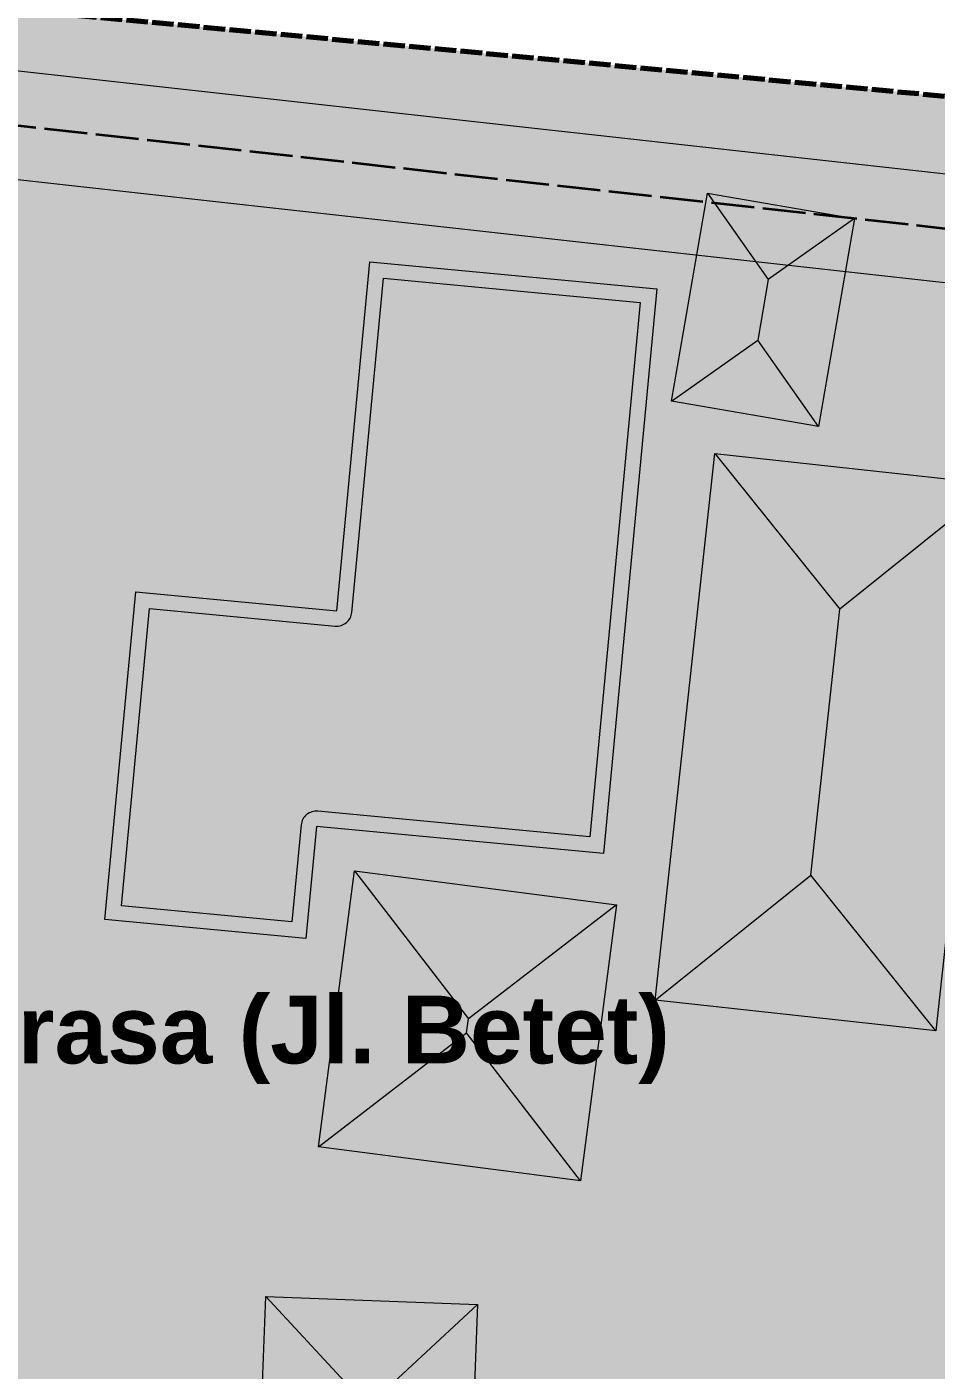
# Model space of a CAD drawing. Header units: metres. Extents: x 305909 to 307171, y 9156037 to 9156671.
# Drawn here: x 306233.31 to 306260.16, y 9156520.84 to 9156560.51 of the extents above; entities that cross this region are included whole.
import ezdxf

# ---------------------------------------------------------------- set-up
doc = ezdxf.new("R2010")
doc.units = ezdxf.units.M
doc.linetypes.add('DASHED', pattern=[1.524, 1.27, -0.254])
doc.linetypes.add('DASHED2', pattern=[0.762, 0.635, -0.127])
for name, color, linetype, lineweight, true_color in [('A-ALUR_DISTRIBUSI', 7, 'DASHED', 50, 0x7828a0), ('A-ALUR_WISATA', 7, 'DASHED2', 50, 0xeb7800), ('B-BANGUNAN_PERMUKIMAN', 7, 'Continuous', 13, 0xf0cd8c), ('B-BAYANGAN', 7, 'Continuous', 0, 0x76786c), ('B-DELINEASI', 7, 'DASHED2', 70, 0xc800c8), ('J-PERKERASAN_JALAN', 7, 'Continuous', 9, 0x989896), ('T-BANGUNAN_KLASTER_INTI', 7, 'Continuous', 13, 0xe88c3c), ('T-KLASTER_TEMPE_INTI', 7, 'DASHED', 35, 0xd26e14), ('T-LABEL_ELEMEN', 7, 'Continuous', 0, 0x141414)]:
    doc.layers.add(name, color=color, linetype=linetype, lineweight=lineweight, true_color=true_color)
doc.layers.add('G-PERKERASAN', color=7, linetype='Continuous')
doc.styles.add('ARIALB', font='arialbd.ttf')

msp = doc.modelspace()

# ---------------------------------------------------------------- hatches: boundary and pattern name
at = {"layer": 'A-ALUR_DISTRIBUSI', "true_color": 0x7828a0}
h = msp.add_hatch(color=195, dxfattribs=at)
h.dxf.hatch_style = 1
h.paths.add_polyline_path([(306236.531, 9156556.285), (306239.455, 9156555.961), (306239.3, 9156554.57), (306236.376, 9156554.894), (306233.337, 9156555.231), (306233.491, 9156556.622), (306236.531, 9156556.285)])
h = msp.add_hatch(color=195, dxfattribs=at)
h.dxf.hatch_style = 1
h.paths.add_polyline_path([(306244.902, 9156555.357), (306248.4, 9156554.969), (306248.246, 9156553.578), (306244.748, 9156553.966), (306242.282, 9156554.239), (306242.436, 9156555.63), (306244.902, 9156555.357)])
h = msp.add_hatch(color=195, dxfattribs=at)
h.dxf.hatch_style = 1
h.paths.add_polyline_path([(306254.67, 9156554.274), (306257.345, 9156553.978), (306257.191, 9156552.586), (306254.515, 9156552.883), (306251.227, 9156553.247), (306251.382, 9156554.639), (306254.67, 9156554.274)])
at = {"layer": 'A-ALUR_WISATA', "true_color": 0xeb7800}
h = msp.add_hatch(color=30, dxfattribs=at)
h.dxf.hatch_style = 1
h.paths.add_polyline_path([(306236.718, 9156557.975), (306239.642, 9156557.651), (306239.466, 9156556.06), (306236.542, 9156556.385), (306233.502, 9156556.722), (306233.679, 9156558.312), (306236.718, 9156557.975)])
h = msp.add_hatch(color=30, dxfattribs=at)
h.dxf.hatch_style = 1
h.paths.add_polyline_path([(306245.09, 9156557.047), (306248.587, 9156556.659), (306248.411, 9156555.069), (306244.913, 9156555.456), (306242.447, 9156555.73), (306242.624, 9156557.32), (306245.09, 9156557.047)])
h = msp.add_hatch(color=30, dxfattribs=at)
h.dxf.hatch_style = 1
h.paths.add_polyline_path([(306254.857, 9156555.964), (306257.532, 9156555.667), (306257.356, 9156554.077), (306254.681, 9156554.374), (306251.393, 9156554.738), (306251.569, 9156556.328), (306254.857, 9156555.964)])
at = {"layer": 'B-BANGUNAN_PERMUKIMAN', "true_color": 0xef9568}
h = msp.add_hatch(color=21, dxfattribs=at)
h.dxf.hatch_style = 1
h.paths.add_polyline_path([(306253.409, 9156555.599), (306255.204, 9156553.055), (306254.893, 9156551.256), (306252.35, 9156549.461), (306253.409, 9156555.599)])
at = {"layer": 'B-BANGUNAN_PERMUKIMAN', "true_color": 0xe79064}
h = msp.add_hatch(color=33, dxfattribs=at)
h.dxf.hatch_style = 1
h.paths.add_polyline_path([(306255.204, 9156553.055), (306253.409, 9156555.599), (306257.746, 9156554.851), (306257.746, 9156554.85), (306255.204, 9156553.055)])
at = {"layer": 'B-BANGUNAN_PERMUKIMAN', "true_color": 0xb8724f}
h = msp.add_hatch(color=35, dxfattribs=at)
h.dxf.hatch_style = 1
h.paths.add_polyline_path([(306254.893, 9156551.256), (306255.204, 9156553.055), (306257.746, 9156554.85), (306256.688, 9156548.714), (306254.893, 9156551.256)])
at = {"layer": 'B-BANGUNAN_PERMUKIMAN', "true_color": 0xd4845c}
h = msp.add_hatch(color=23, dxfattribs=at)
h.dxf.hatch_style = 1
h.paths.add_polyline_path([(306251.914, 9156552.776), (306250.338, 9156536.1), (306241.86, 9156536.901), (306241.547, 9156533.589), (306235.615, 9156534.149), (306236.53, 9156543.825), (306242.461, 9156543.264), (306243.435, 9156553.577), (306251.914, 9156552.776)])
at = {"layer": 'B-BANGUNAN_PERMUKIMAN', "true_color": 0xc07753}
h = msp.add_hatch(color=23, dxfattribs=at)
h.dxf.hatch_style = 1
h.paths.add_polyline_path([(306254.893, 9156551.256), (306256.688, 9156548.714), (306256.688, 9156548.713), (306252.35, 9156549.461), (306254.893, 9156551.256)])
at = {"layer": 'B-BANGUNAN_PERMUKIMAN', "true_color": 0xee9467}
h = msp.add_hatch(color=21, dxfattribs=at)
h.dxf.hatch_style = 1
h.paths.add_polyline_path([(306253.629, 9156547.915), (306257.318, 9156543.319), (306256.457, 9156535.458), (306251.861, 9156531.768), (306253.629, 9156547.915)])
at = {"layer": 'B-BANGUNAN_PERMUKIMAN', "true_color": 0xe99165}
h = msp.add_hatch(color=33, dxfattribs=at)
h.dxf.hatch_style = 1
h.paths.add_polyline_path([(306257.318, 9156543.319), (306253.629, 9156547.915), (306261.915, 9156547.008), (306257.318, 9156543.319)])
at = {"layer": 'B-BANGUNAN_PERMUKIMAN', "true_color": 0xb97350}
h = msp.add_hatch(color=23, dxfattribs=at)
h.dxf.hatch_style = 1
h.paths.add_polyline_path([(306260.147, 9156530.861), (306256.457, 9156535.458), (306257.318, 9156543.319), (306261.915, 9156547.008), (306261.915, 9156547.008), (306260.147, 9156530.861)])
at = {"layer": 'B-BANGUNAN_PERMUKIMAN', "true_color": 0xee9467}
h = msp.add_hatch(color=21, dxfattribs=at)
h.dxf.hatch_style = 1
h.paths.add_polyline_path([(306246.35, 9156531.22), (306246.296, 9156530.804), (306241.928, 9156527.44), (306242.986, 9156535.588), (306246.35, 9156531.22)])
at = {"layer": 'B-BANGUNAN_PERMUKIMAN', "true_color": 0xe89064}
h = msp.add_hatch(color=33, dxfattribs=at)
h.dxf.hatch_style = 1
h.paths.add_polyline_path([(306246.35, 9156531.22), (306242.986, 9156535.588), (306242.986, 9156535.588), (306250.719, 9156534.584), (306246.35, 9156531.22)])
at = {"layer": 'B-BANGUNAN_PERMUKIMAN', "true_color": 0xbe7652}
h = msp.add_hatch(color=23, dxfattribs=at)
h.dxf.hatch_style = 1
h.paths.add_polyline_path([(306256.457, 9156535.458), (306260.147, 9156530.861), (306251.861, 9156531.768), (306256.457, 9156535.458)])
at = {"layer": 'B-BANGUNAN_PERMUKIMAN', "true_color": 0xb97350}
h = msp.add_hatch(color=23, dxfattribs=at)
h.dxf.hatch_style = 1
h.paths.add_polyline_path([(306249.66, 9156526.435), (306246.296, 9156530.804), (306246.35, 9156531.22), (306250.719, 9156534.584), (306249.66, 9156526.435)])
at = {"layer": 'B-BANGUNAN_PERMUKIMAN', "true_color": 0xbf7753}
h = msp.add_hatch(color=23, dxfattribs=at)
h.dxf.hatch_style = 1
h.paths.add_polyline_path([(306246.296, 9156530.804), (306249.66, 9156526.435), (306241.928, 9156527.439), (306241.928, 9156527.44), (306246.296, 9156530.804)])
at = {"layer": 'B-BANGUNAN_PERMUKIMAN', "true_color": 0xec9366}
h = msp.add_hatch(color=33, dxfattribs=at)
h.dxf.hatch_style = 1
h.paths.add_polyline_path([(306243.374, 9156519.773), (306243.136, 9156513.49), (306239.888, 9156510.48), (306240.364, 9156523.021), (306243.374, 9156519.773)])
at = {"layer": 'B-BANGUNAN_PERMUKIMAN', "true_color": 0xeb9266}
h = msp.add_hatch(color=33, dxfattribs=at)
h.dxf.hatch_style = 1
h.paths.add_polyline_path([(306243.374, 9156519.773), (306240.364, 9156523.021), (306246.622, 9156522.784), (306243.374, 9156519.773)])
at = {"layer": 'B-BANGUNAN_PERMUKIMAN', "true_color": 0xbb7451}
h = msp.add_hatch(color=23, dxfattribs=at)
h.dxf.hatch_style = 1
h.paths.add_polyline_path([(306243.136, 9156513.49), (306243.374, 9156519.773), (306246.622, 9156522.784), (306246.622, 9156522.784), (306246.146, 9156510.242), (306243.136, 9156513.49)])
at = {"layer": 'B-BAYANGAN', "true_color": 0x76786c}
h = msp.add_hatch(color=8, dxfattribs=at)
h.dxf.hatch_style = 1
h.paths.add_polyline_path([(306258.496, 9156554.101), (306257.438, 9156547.963), (306253.1, 9156548.711), (306254.158, 9156554.849), (306258.496, 9156554.101)])
h = msp.add_hatch(color=8, dxfattribs=at)
h.dxf.hatch_style = 1
h.paths.add_polyline_path([(306258.496, 9156554.101), (306257.438, 9156547.963), (306253.1, 9156548.711), (306254.158, 9156554.849), (306258.496, 9156554.101)])
h = msp.add_hatch(color=8, dxfattribs=at)
h.dxf.hatch_style = 1
h.paths.add_polyline_path([(306252.664, 9156552.026), (306251.088, 9156535.35), (306242.61, 9156536.151), (306242.297, 9156532.839), (306236.365, 9156533.399), (306237.28, 9156543.075), (306243.211, 9156542.514), (306244.185, 9156552.827), (306252.664, 9156552.026)])
h = msp.add_hatch(color=8, dxfattribs=at)
h.dxf.hatch_style = 1
h.paths.add_polyline_path([(306252.664, 9156552.026), (306251.088, 9156535.35), (306242.61, 9156536.151), (306242.297, 9156532.839), (306236.365, 9156533.399), (306237.28, 9156543.075), (306243.211, 9156542.514), (306244.185, 9156552.827), (306252.664, 9156552.026)])
h = msp.add_hatch(color=8, dxfattribs=at)
h.dxf.hatch_style = 1
h.paths.add_polyline_path([(306262.665, 9156546.258), (306260.897, 9156530.111), (306252.611, 9156531.018), (306254.379, 9156547.165), (306262.665, 9156546.258)])
h = msp.add_hatch(color=8, dxfattribs=at)
h.dxf.hatch_style = 1
h.paths.add_polyline_path([(306262.665, 9156546.258), (306260.897, 9156530.111), (306252.611, 9156531.018), (306254.379, 9156547.165), (306262.665, 9156546.258)])
h = msp.add_hatch(color=8, dxfattribs=at)
h.dxf.hatch_style = 1
h.paths.add_polyline_path([(306251.469, 9156533.834), (306250.41, 9156525.685), (306242.678, 9156526.689), (306243.736, 9156534.838), (306251.469, 9156533.834)])
h = msp.add_hatch(color=8, dxfattribs=at)
h.dxf.hatch_style = 1
h.paths.add_polyline_path([(306251.469, 9156533.834), (306250.41, 9156525.685), (306242.678, 9156526.689), (306243.736, 9156534.838), (306251.469, 9156533.834)])
h = msp.add_hatch(color=8, dxfattribs=at)
h.dxf.hatch_style = 1
h.paths.add_polyline_path([(306247.372, 9156522.034), (306246.896, 9156509.492), (306240.638, 9156509.73), (306241.114, 9156522.271), (306247.372, 9156522.034)])
h = msp.add_hatch(color=8, dxfattribs=at)
h.dxf.hatch_style = 1
h.paths.add_polyline_path([(306247.372, 9156522.034), (306246.896, 9156509.492), (306240.638, 9156509.73), (306241.114, 9156522.271), (306247.372, 9156522.034)])
at = {"layer": 'G-PERKERASAN', "true_color": 0xe0ded9}
h = msp.add_hatch(color=254, dxfattribs=at)
h.dxf.hatch_style = 1
h.paths.add_polyline_path([(306490.891, 9156113.339), (306423.331, 9156121.005), (306333.538, 9156153.468), (306256.179, 9156192.148), (306187.799, 9156246.714), (306159.615, 9156278.263), (306141.521, 9156298.517), (306095.934, 9156355.156), (306061.399, 9156428.371), (306059.148, 9156434.53), (306148.271, 9156429.794), (306176.037, 9156423.566), (306176.556, 9156407.217), (306190.899, 9156401.744), (306216, 9156392.167), (306214.889, 9156381.57), (306213.145, 9156364.919), (306222.697, 9156364.48), (306235.721, 9156363.881), (306237.278, 9156384.641), (306252.329, 9156383.603), (306255.703, 9156410.591), (306262.529, 9156410.022), (306265.045, 9156409.812), (306263.228, 9156389.572), (306278.279, 9156387.236), (306277.389, 9156377.004), (306277.241, 9156375.299), (306288.399, 9156374.261), (306289.59, 9156385.71), (306291.773, 9156406.698), (306306.045, 9156404.882), (306304.229, 9156386.717), (306333.608, 9156380.915), (306333.662, 9156381.234), (306337.441, 9156403.768), (306347.566, 9156464.144), (306314.273, 9156469.955), (306297.277, 9156471.802), (306305.21, 9156522.666), (306276.314, 9156526.951), (306271.414, 9156483.995), (306194.932, 9156492.493), (306197.888, 9156513.183), (306117.341, 9156521.312), (306107.735, 9156482.886), (306039.428, 9156488.501), (306035.152, 9156500.205), (306008.214, 9156577.564), (306165.696, 9156567.29), (306291.75, 9156555.548), (306369.455, 9156545.532), (306490.891, 9156525.396), (306490.891, 9156230.233), (306472.743, 9156232.048), (306466.174, 9156213.241), (306445.179, 9156193.233), (306439.076, 9156185.097), (306447.728, 9156157.385), (306449.353, 9156134.04), (306490.891, 9156130.788), (306490.891, 9156113.339)])
at = {"layer": 'J-PERKERASAN_JALAN', "true_color": 0xa8a8a6}
h = msp.add_hatch(color=253, dxfattribs=at)
h.dxf.hatch_style = 1
h.paths.add_polyline_path([(306211.341, 9156561.319), (306215.693, 9156561.13), (306215.76, 9156561.126), (306215.8, 9156561.123), (306215.867, 9156561.117), (306305.106, 9156551.206), (306305.211, 9156551.196), (306385.831, 9156544.389), (306385.918, 9156544.38), (306385.969, 9156544.374), (306386.055, 9156544.361), (306424.864, 9156537.661), (306424.901, 9156537.654), (306424.922, 9156537.65), (306424.958, 9156537.643), (306453.186, 9156531.689), (306453.481, 9156531.639), (306455.847, 9156531.322), (306456.066, 9156531.299), (306458.588, 9156531.102), (306458.613, 9156531.1), (306499.527, 9156528.16), (306499.548, 9156528.159), (306503.861, 9156527.791), (306503.93, 9156527.784), (306503.97, 9156527.78), (306504.038, 9156527.77), (306508.381, 9156527.098), (306524.104, 9156524.604), (306524.104, 9156521.364), (306507.903, 9156523.933), (306507.888, 9156523.936), (306503.705, 9156524.584), (306503.432, 9156524.616), (306499.323, 9156524.966), (306499.27, 9156524.971), (306458.379, 9156527.908), (306455.69, 9156528.118), (306455.636, 9156528.123), (306455.603, 9156528.127), (306455.548, 9156528.133), (306452.885, 9156528.49), (306452.811, 9156528.501), (306452.767, 9156528.509), (306452.694, 9156528.523), (306424.381, 9156534.494), (306424.236, 9156534.522), (306390.807, 9156540.293), (306390.292, 9156540.348), (306389.774, 9156540.336), (306389.261, 9156540.256), (306388.764, 9156540.112), (306388.289, 9156539.904), (306387.845, 9156539.636), (306387.439, 9156539.314), (306387.079, 9156538.941), (306386.769, 9156538.525), (306386.516, 9156538.073), (306386.324, 9156537.592), (306386.196, 9156537.089), (306373.097, 9156467.337), (306371.27, 9156457.608), (306371.258, 9156457.542), (306354.047, 9156356.618), (306353.994, 9156356.117), (306354.004, 9156355.613), (306354.077, 9156355.115), (306354.213, 9156354.629), (306354.408, 9156354.165), (306354.661, 9156353.729), (306354.966, 9156353.328), (306355.319, 9156352.968), (306355.714, 9156352.656), (306356.146, 9156352.396), (306356.607, 9156352.192), (306357.09, 9156352.048), (306357.587, 9156351.966), (306409.631, 9156346.693), (306409.685, 9156346.687), (306409.717, 9156346.683), (306409.771, 9156346.675), (306440.166, 9156341.92), (306440.608, 9156341.876), (306479.912, 9156340.134), (306480.43, 9156340.144), (306480.943, 9156340.222), (306481.441, 9156340.365), (306481.917, 9156340.572), (306482.362, 9156340.838), (306482.768, 9156341.16), (306483.13, 9156341.531), (306483.441, 9156341.946), (306483.695, 9156342.398), (306483.889, 9156342.879), (306484.019, 9156343.381), (306484.082, 9156343.896), (306484.563, 9156352.101), (306486.641, 9156384.636), (306486.657, 9156384.758), (306486.78, 9156384.758), (306489.513, 9156384.584), (306489.635, 9156384.568), (306489.635, 9156384.445), (306487.559, 9156351.943), (306487.558, 9156351.922), (306487.067, 9156343.551), (306487.07, 9156343.043), (306487.137, 9156342.539), (306487.267, 9156342.048), (306487.458, 9156341.578), (306487.707, 9156341.135), (306488.011, 9156340.728), (306488.363, 9156340.362), (306488.76, 9156340.044), (306489.193, 9156339.779), (306489.656, 9156339.571), (306490.142, 9156339.423), (306490.643, 9156339.338), (306492.503, 9156339.143), (306492.541, 9156339.139), (306492.564, 9156339.136), (306492.602, 9156339.131), (306513.238, 9156336.16), (306513.401, 9156336.139), (306524.104, 9156335.046), (306524.104, 9156331.829), (306512.982, 9156332.966), (306512.941, 9156332.97), (306512.916, 9156332.973), (306512.875, 9156332.979), (306498.863, 9156334.996), (306498.356, 9156335.037), (306497.849, 9156335.012), (306497.349, 9156334.924), (306496.864, 9156334.773), (306496.402, 9156334.562), (306495.97, 9156334.294), (306495.576, 9156333.973), (306495.226, 9156333.605), (306494.925, 9156333.196), (306494.679, 9156332.752), (306494.49, 9156332.28), (306494.364, 9156331.788), (306494.3, 9156331.284), (306494.301, 9156330.776), (306499.491, 9156251.377), (306499.491, 9156251.254), (306499.369, 9156251.238), (306496.637, 9156251.059), (306496.514, 9156251.059), (306496.498, 9156251.181), (306491.167, 9156332.724), (306491.102, 9156333.229), (306490.973, 9156333.721), (306490.782, 9156334.193), (306490.533, 9156334.637), (306490.23, 9156335.046), (306489.877, 9156335.413), (306489.48, 9156335.732), (306489.047, 9156335.998), (306488.582, 9156336.207), (306488.095, 9156336.356), (306487.594, 9156336.441), (306485.258, 9156336.686), (306485.017, 9156336.704), (306446.09, 9156338.429), (306445.584, 9156338.42), (306445.083, 9156338.346), (306444.595, 9156338.21), (306444.129, 9156338.013), (306443.691, 9156337.759), (306443.289, 9156337.452), (306442.928, 9156337.096), (306442.616, 9156336.698), (306442.356, 9156336.263), (306442.153, 9156335.8), (306442.011, 9156335.314), (306441.931, 9156334.814), (306441.915, 9156334.308), (306442.571, 9156313.413), (306442.58, 9156313.248), (306443.283, 9156303.609), (306443.286, 9156303.565), (306443.287, 9156303.544), (306443.288, 9156303.5), (306443.886, 9156283.072), (306443.882, 9156282.949), (306443.759, 9156282.937), (306441.022, 9156282.857), (306440.899, 9156282.862), (306440.888, 9156282.984), (306440.293, 9156303.314), (306440.284, 9156303.488), (306439.581, 9156313.122), (306439.578, 9156313.164), (306439.577, 9156313.184), (306439.576, 9156313.226), (306438.873, 9156335.586), (306438.826, 9156336.086), (306438.716, 9156336.577), (306438.545, 9156337.05), (306438.317, 9156337.498), (306438.034, 9156337.914), (306437.701, 9156338.291), (306437.323, 9156338.623), (306436.907, 9156338.906), (306436.458, 9156339.133), (306435.985, 9156339.303), (306435.494, 9156339.412), (306409.399, 9156343.494), (306409.184, 9156343.522), (306356.316, 9156348.878), (306355.783, 9156348.897), (306355.253, 9156348.844), (306354.735, 9156348.722), (306354.238, 9156348.531), (306353.77, 9156348.276), (306353.34, 9156347.962), (306352.956, 9156347.593), (306352.624, 9156347.176), (306352.351, 9156346.719), (306352.141, 9156346.23), (306351.997, 9156345.717), (306341.11, 9156293.6), (306341.085, 9156293.468), (306330.918, 9156235.039), (306330.908, 9156234.979), (306329.587, 9156226.644), (306329.547, 9156226.286), (306329.002, 9156218.17), (306329.001, 9156218.146), (306326.612, 9156189.443), (306326.594, 9156189.321), (306326.471, 9156189.324), (306323.742, 9156189.551), (306323.62, 9156189.569), (306323.622, 9156189.692), (306326.007, 9156218.339), (306326.011, 9156218.403), (306326.567, 9156226.689), (306326.575, 9156226.779), (306326.58, 9156226.824), (306326.592, 9156226.913), (306327.95, 9156235.479), (306327.954, 9156235.502), (306338.142, 9156294.057), (306338.148, 9156294.09), (306338.151, 9156294.106), (306338.158, 9156294.139), (306348.925, 9156345.68), (306348.998, 9156346.205), (306349.002, 9156346.735), (306348.936, 9156347.261), (306348.8, 9156347.774), (306348.598, 9156348.264), (306348.333, 9156348.723), (306348.01, 9156349.143), (306347.634, 9156349.517), (306347.211, 9156349.837), (306346.75, 9156350.099), (306346.259, 9156350.298), (306345.745, 9156350.43), (306324.834, 9156354.345), (306324.271, 9156354.41), (306279.508, 9156356.343), (306211.341, 9156359.746), (306211.341, 9156362.949), (306279.625, 9156359.541), (306279.652, 9156359.54), (306324.736, 9156357.593), (306324.877, 9156357.581), (306324.962, 9156357.572), (306325.102, 9156357.551), (306346.36, 9156353.57), (306346.885, 9156353.507), (306347.414, 9156353.514), (306347.937, 9156353.591), (306348.445, 9156353.736), (306348.93, 9156353.947), (306349.383, 9156354.219), (306349.796, 9156354.55), (306350.161, 9156354.931), (306350.473, 9156355.358), (306350.727, 9156355.822), (306350.917, 9156356.315), (306351.04, 9156356.829), (306367.345, 9156452.444), (306367.4, 9156452.978), (306367.382, 9156453.515), (306367.293, 9156454.044), (306367.134, 9156454.557), (306366.908, 9156455.044), (306366.618, 9156455.496), (306366.271, 9156455.905), (306365.872, 9156456.264), (306365.428, 9156456.566), (306364.948, 9156456.806), (306364.44, 9156456.98), (306363.913, 9156457.084), (306328.417, 9156461.659), (306307.102, 9156464.447), (306307.086, 9156464.449), (306307.041, 9156464.456), (306243.125, 9156474.305), (306242.61, 9156474.35), (306242.093, 9156474.329), (306241.583, 9156474.241), (306241.089, 9156474.088), (306240.619, 9156473.873), (306240.18, 9156473.598), (306239.781, 9156473.27), (306239.427, 9156472.892), (306239.125, 9156472.472), (306238.879, 9156472.017), (306235.863, 9156465.428), (306235.816, 9156465.333), (306235.721, 9156465.173), (306235.626, 9156465.045), (306235.517, 9156464.929), (306235.377, 9156464.807), (306235.291, 9156464.744), (306234.104, 9156463.916), (306234.011, 9156463.855), (306233.816, 9156463.749), (306233.715, 9156463.704), (306232.243, 9156463.105), (306232.16, 9156463.073), (306232.012, 9156463.028), (306231.882, 9156463), (306231.728, 9156462.982), (306231.639, 9156462.977), (306225.305, 9156462.777), (306225.175, 9156462.777), (306225.11, 9156462.78), (306224.979, 9156462.788), (306217.294, 9156463.552), (306217.186, 9156463.566), (306217.132, 9156463.574), (306217.025, 9156463.594), (306211.341, 9156464.792), (306211.341, 9156467.858), (306217.404, 9156466.58), (306217.834, 9156466.513), (306224.983, 9156465.803), (306225.505, 9156465.785), (306230.354, 9156465.938), (306230.906, 9156465.994), (306231.444, 9156466.125), (306231.96, 9156466.33), (306232.442, 9156466.604), (306232.881, 9156466.943), (306233.27, 9156467.338), (306233.6, 9156467.784), (306233.865, 9156468.271), (306237.161, 9156475.469), (306237.205, 9156475.561), (306237.295, 9156475.714), (306237.385, 9156475.836), (306237.487, 9156475.949), (306237.6, 9156476.051), (306237.743, 9156476.156), (306237.829, 9156476.21), (306239.166, 9156476.996), (306239.245, 9156477.041), (306239.389, 9156477.108), (306239.517, 9156477.155), (306239.67, 9156477.196), (306239.759, 9156477.213), (306241.459, 9156477.502), (306241.565, 9156477.517), (306241.752, 9156477.529), (306241.939, 9156477.52), (306242.045, 9156477.507), (306307.452, 9156467.428), (306307.542, 9156467.415), (306328.795, 9156464.635), (306328.802, 9156464.634), (306364.829, 9156459.991), (306365.332, 9156459.958), (306365.835, 9156459.989), (306366.33, 9156460.083), (306366.81, 9156460.238), (306367.266, 9156460.452), (306367.692, 9156460.722), (306368.08, 9156461.044), (306368.425, 9156461.412), (306368.721, 9156461.82), (306368.963, 9156462.262), (306369.147, 9156462.731), (306369.271, 9156463.22), (306370.149, 9156467.89), (306383.124, 9156536.986), (306383.186, 9156537.496), (306383.182, 9156538.011), (306383.112, 9156538.52), (306382.978, 9156539.016), (306382.781, 9156539.491), (306382.525, 9156539.937), (306382.213, 9156540.346), (306381.852, 9156540.712), (306381.447, 9156541.028), (306381.004, 9156541.29), (306380.532, 9156541.493), (306380.037, 9156541.634), (306379.529, 9156541.71), (306304.881, 9156548.012), (306304.855, 9156548.015), (306304.839, 9156548.016), (306304.813, 9156548.019), (306215.667, 9156557.919), (306215.399, 9156557.94), (306211.341, 9156558.116), (306211.341, 9156561.319)])
at = {"layer": 'T-BANGUNAN_KLASTER_INTI', "true_color": 0xffb42d}
h = msp.add_hatch(color=40, dxfattribs=at)
h.dxf.hatch_style = 1
h.paths.add_polyline_path([(306253.409, 9156555.599), (306255.204, 9156553.055), (306254.893, 9156551.256), (306252.35, 9156549.461), (306253.409, 9156555.599)])
at = {"layer": 'T-BANGUNAN_KLASTER_INTI', "true_color": 0xffae2b}
h = msp.add_hatch(color=40, dxfattribs=at)
h.dxf.hatch_style = 1
h.paths.add_polyline_path([(306255.204, 9156553.055), (306253.409, 9156555.599), (306257.746, 9156554.851), (306257.746, 9156554.85), (306255.204, 9156553.055)])
at = {"layer": 'T-BANGUNAN_KLASTER_INTI', "true_color": 0xce8b22}
h = msp.add_hatch(color=42, dxfattribs=at)
h.dxf.hatch_style = 1
h.paths.add_polyline_path([(306254.893, 9156551.256), (306255.204, 9156553.055), (306257.746, 9156554.85), (306256.688, 9156548.714), (306254.893, 9156551.256)])
at = {"layer": 'T-BANGUNAN_KLASTER_INTI', "true_color": 0xeea028}
h = msp.add_hatch(color=42, dxfattribs=at)
h.dxf.hatch_style = 1
h.paths.add_polyline_path([(306251.914, 9156552.776), (306250.338, 9156536.1), (306241.86, 9156536.901), (306241.547, 9156533.589), (306235.615, 9156534.149), (306236.53, 9156543.825), (306242.461, 9156543.264), (306243.435, 9156553.577), (306251.914, 9156552.776)])
at = {"layer": 'T-BANGUNAN_KLASTER_INTI', "true_color": 0xd89124}
h = msp.add_hatch(color=42, dxfattribs=at)
h.dxf.hatch_style = 1
h.paths.add_polyline_path([(306254.893, 9156551.256), (306256.688, 9156548.714), (306256.688, 9156548.713), (306252.35, 9156549.461), (306254.893, 9156551.256)])
at = {"layer": 'T-BANGUNAN_KLASTER_INTI', "true_color": 0xffb32c}
h = msp.add_hatch(color=40, dxfattribs=at)
h.dxf.hatch_style = 1
h.paths.add_polyline_path([(306253.629, 9156547.915), (306257.318, 9156543.319), (306256.457, 9156535.458), (306251.861, 9156531.768), (306253.629, 9156547.915)])
at = {"layer": 'T-BANGUNAN_KLASTER_INTI', "true_color": 0xffb02c}
h = msp.add_hatch(color=40, dxfattribs=at)
h.dxf.hatch_style = 1
h.paths.add_polyline_path([(306257.318, 9156543.319), (306253.629, 9156547.915), (306261.915, 9156547.008), (306257.318, 9156543.319)])
at = {"layer": 'T-BANGUNAN_KLASTER_INTI', "true_color": 0xd08c23}
h = msp.add_hatch(color=42, dxfattribs=at)
h.dxf.hatch_style = 1
h.paths.add_polyline_path([(306260.147, 9156530.861), (306256.457, 9156535.458), (306257.318, 9156543.319), (306261.915, 9156547.008), (306261.915, 9156547.008), (306260.147, 9156530.861)])
at = {"layer": 'T-BANGUNAN_KLASTER_INTI', "true_color": 0xffb42d}
h = msp.add_hatch(color=40, dxfattribs=at)
h.dxf.hatch_style = 1
h.paths.add_polyline_path([(306246.35, 9156531.22), (306246.296, 9156530.804), (306241.928, 9156527.44), (306242.986, 9156535.588), (306246.35, 9156531.22)])
at = {"layer": 'T-BANGUNAN_KLASTER_INTI', "true_color": 0xffaf2b}
h = msp.add_hatch(color=40, dxfattribs=at)
h.dxf.hatch_style = 1
h.paths.add_polyline_path([(306246.35, 9156531.22), (306242.986, 9156535.588), (306242.986, 9156535.588), (306250.719, 9156534.584), (306246.35, 9156531.22)])
at = {"layer": 'T-BANGUNAN_KLASTER_INTI', "true_color": 0xd68f23}
h = msp.add_hatch(color=42, dxfattribs=at)
h.dxf.hatch_style = 1
h.paths.add_polyline_path([(306256.457, 9156535.458), (306260.147, 9156530.861), (306251.861, 9156531.768), (306256.457, 9156535.458)])
at = {"layer": 'T-BANGUNAN_KLASTER_INTI', "true_color": 0xcf8b22}
h = msp.add_hatch(color=42, dxfattribs=at)
h.dxf.hatch_style = 1
h.paths.add_polyline_path([(306249.66, 9156526.435), (306246.296, 9156530.804), (306246.35, 9156531.22), (306250.719, 9156534.584), (306249.66, 9156526.435)])
at = {"layer": 'T-BANGUNAN_KLASTER_INTI', "true_color": 0xd69024}
h = msp.add_hatch(color=42, dxfattribs=at)
h.dxf.hatch_style = 1
h.paths.add_polyline_path([(306246.296, 9156530.804), (306249.66, 9156526.435), (306241.928, 9156527.439), (306241.928, 9156527.44), (306246.296, 9156530.804)])
at = {"layer": 'T-BANGUNAN_KLASTER_INTI', "true_color": 0xffb22c}
h = msp.add_hatch(color=40, dxfattribs=at)
h.dxf.hatch_style = 1
h.paths.add_polyline_path([(306243.374, 9156519.773), (306243.136, 9156513.49), (306239.888, 9156510.48), (306240.364, 9156523.021), (306243.374, 9156519.773)])
at = {"layer": 'T-BANGUNAN_KLASTER_INTI', "true_color": 0xffb12c}
h = msp.add_hatch(color=40, dxfattribs=at)
h.dxf.hatch_style = 1
h.paths.add_polyline_path([(306243.374, 9156519.773), (306240.364, 9156523.021), (306246.622, 9156522.784), (306243.374, 9156519.773)])
at = {"layer": 'T-BANGUNAN_KLASTER_INTI', "true_color": 0xd28d23}
h = msp.add_hatch(color=42, dxfattribs=at)
h.dxf.hatch_style = 1
h.paths.add_polyline_path([(306243.136, 9156513.49), (306243.374, 9156519.773), (306246.622, 9156522.784), (306246.622, 9156522.784), (306246.146, 9156510.242), (306243.136, 9156513.49)])

# ---------------------------------------------------------------- linework, layer by layer
at = {"layer": 'B-BANGUNAN_PERMUKIMAN', "color": 27, "lineweight": 9, "true_color": 0x744832}
for p, q in [((306253.409, 9156555.599), (306255.204, 9156553.055)), ((306257.746, 9156554.85), (306255.204, 9156553.055)), ((306255.204, 9156553.055), (306254.893, 9156551.256)), ((306252.35, 9156549.461), (306254.893, 9156551.256)), ((306256.688, 9156548.714), (306254.893, 9156551.256)), ((306253.629, 9156547.915), (306257.318, 9156543.319)), ((306261.915, 9156547.008), (306257.318, 9156543.319)), ((306256.457, 9156535.458), (306257.318, 9156543.319)), ((306242.986, 9156535.588), (306246.35, 9156531.22)), ((306251.861, 9156531.768), (306256.457, 9156535.458)), ((306260.147, 9156530.861), (306256.457, 9156535.458)), ((306250.719, 9156534.584), (306246.35, 9156531.22)), ((306246.296, 9156530.804), (306246.35, 9156531.22)), ((306241.928, 9156527.44), (306246.296, 9156530.804)), ((306249.66, 9156526.435), (306246.296, 9156530.804)), ((306240.364, 9156523.021), (306243.374, 9156519.773)), ((306246.622, 9156522.784), (306243.374, 9156519.773))]:
    msp.add_line(p, q, dxfattribs=at)
at = {"layer": 'B-BANGUNAN_PERMUKIMAN', "color": 27, "lineweight": 13, "true_color": 0x744832}
for points in [[(306257.746, 9156554.851), (306256.688, 9156548.713), (306252.35, 9156549.461), (306253.408, 9156555.599), (306257.746, 9156554.851)], [(306251.914, 9156552.776), (306250.338, 9156536.1), (306241.86, 9156536.901), (306241.547, 9156533.589), (306235.615, 9156534.149), (306236.53, 9156543.825), (306242.461, 9156543.264), (306243.435, 9156553.577), (306251.914, 9156552.776)], [(306261.915, 9156547.008), (306260.147, 9156530.861), (306251.861, 9156531.768), (306253.629, 9156547.915), (306261.915, 9156547.008)], [(306250.719, 9156534.584), (306249.66, 9156526.435), (306241.928, 9156527.439), (306242.986, 9156535.588), (306250.719, 9156534.584)], [(306246.622, 9156522.784), (306246.146, 9156510.242), (306239.888, 9156510.48), (306240.364, 9156523.021), (306246.622, 9156522.784)]]:
    msp.add_lwpolyline(points, close=True, dxfattribs=at)
at = {"layer": 'B-BANGUNAN_PERMUKIMAN', "color": 21, "lineweight": 9, "true_color": 0xfa9b6c}
msp.add_lwpolyline([(306251.423, 9156552.37), (306249.932, 9156536.59), (306241.902, 9156537.349), (306241.858, 9156537.351), (306241.814, 9156537.349), (306241.77, 9156537.342), (306241.727, 9156537.331), (306241.686, 9156537.316), (306241.646, 9156537.297), (306241.608, 9156537.274), (306241.573, 9156537.248), (306241.54, 9156537.218), (306241.511, 9156537.185), (306241.484, 9156537.15), (306241.462, 9156537.112), (306241.443, 9156537.072), (306241.428, 9156537.03), (306241.418, 9156536.987), (306241.411, 9156536.943), (306241.141, 9156534.079), (306236.106, 9156534.555), (306236.935, 9156543.334), (306242.418, 9156542.816), (306242.462, 9156542.814), (306242.507, 9156542.817), (306242.55, 9156542.823), (306242.593, 9156542.834), (306242.635, 9156542.849), (306242.674, 9156542.868), (306242.712, 9156542.891), (306242.748, 9156542.918), (306242.78, 9156542.947), (306242.81, 9156542.98), (306242.836, 9156543.016), (306242.858, 9156543.054), (306242.877, 9156543.094), (306242.892, 9156543.135), (306242.902, 9156543.178), (306242.909, 9156543.222), (306243.841, 9156553.087), (306251.423, 9156552.37)], close=True, dxfattribs=at)
at = {"layer": 'B-DELINEASI'}
msp.add_lwpolyline([(306843.973, 9156139.654), (306613.966, 9156113.407), (306520.721, 9156109.954), (306423.331, 9156121.005), (306333.538, 9156153.468), (306256.179, 9156192.148), (306187.799, 9156246.714), (306141.521, 9156298.517), (306095.934, 9156355.156), (306061.399, 9156428.371), (306035.152, 9156500.205), (306008.214, 9156577.564), (306008.214, 9156577.564), (306165.696, 9156567.29), (306291.75, 9156555.548), (306369.455, 9156545.532), (306504.834, 9156523.084), (306572.178, 9156510.306), (306677.166, 9156490.276)], dxfattribs=at)
at = {"layer": 'J-PERKERASAN_JALAN', "color": 8, "lineweight": 13, "true_color": 0x787876}
for points in [[(306186.323, 9156562.407), (306215.693, 9156561.13), (306215.76, 9156561.126), (306215.8, 9156561.123), (306215.867, 9156561.117), (306305.106, 9156551.206), (306305.211, 9156551.196), (306385.831, 9156544.389), (306385.918, 9156544.38), (306385.969, 9156544.374), (306386.055, 9156544.361), (306424.864, 9156537.661)], [(306304.813, 9156548.019), (306215.667, 9156557.919), (306215.399, 9156557.94), (306186.076, 9156559.215)]]:
    msp.add_lwpolyline(points, dxfattribs=at)
at = {"layer": 'T-BANGUNAN_KLASTER_INTI', "color": 46, "lineweight": 9, "true_color": 0x825816}
for p, q in [((306253.409, 9156555.599), (306255.204, 9156553.055)), ((306257.746, 9156554.85), (306255.204, 9156553.055)), ((306255.204, 9156553.055), (306254.893, 9156551.256)), ((306252.35, 9156549.461), (306254.893, 9156551.256)), ((306256.688, 9156548.714), (306254.893, 9156551.256)), ((306253.629, 9156547.915), (306257.318, 9156543.319)), ((306261.915, 9156547.008), (306257.318, 9156543.319)), ((306256.457, 9156535.458), (306257.318, 9156543.319)), ((306242.986, 9156535.588), (306246.35, 9156531.22)), ((306251.861, 9156531.768), (306256.457, 9156535.458)), ((306260.147, 9156530.861), (306256.457, 9156535.458)), ((306250.719, 9156534.584), (306246.35, 9156531.22)), ((306246.296, 9156530.804), (306246.35, 9156531.22)), ((306241.928, 9156527.44), (306246.296, 9156530.804)), ((306249.66, 9156526.435), (306246.296, 9156530.804)), ((306240.364, 9156523.021), (306243.374, 9156519.773)), ((306246.622, 9156522.784), (306243.374, 9156519.773))]:
    msp.add_line(p, q, dxfattribs=at)
at = {"layer": 'T-BANGUNAN_KLASTER_INTI', "color": 46, "lineweight": 13, "true_color": 0x825816}
for points in [[(306257.746, 9156554.851), (306256.688, 9156548.713), (306252.35, 9156549.461), (306253.408, 9156555.599), (306257.746, 9156554.851)], [(306251.914, 9156552.776), (306250.338, 9156536.1), (306241.86, 9156536.901), (306241.547, 9156533.589), (306235.615, 9156534.149), (306236.53, 9156543.825), (306242.461, 9156543.264), (306243.435, 9156553.577), (306251.914, 9156552.776)], [(306261.915, 9156547.008), (306260.147, 9156530.861), (306251.861, 9156531.768), (306253.629, 9156547.915), (306261.915, 9156547.008)], [(306250.719, 9156534.584), (306249.66, 9156526.435), (306241.928, 9156527.439), (306242.986, 9156535.588), (306250.719, 9156534.584)], [(306246.622, 9156522.784), (306246.146, 9156510.242), (306239.888, 9156510.48), (306240.364, 9156523.021), (306246.622, 9156522.784)]]:
    msp.add_lwpolyline(points, close=True, dxfattribs=at)
at = {"layer": 'T-BANGUNAN_KLASTER_INTI', "color": 40, "lineweight": 9, "true_color": 0xffbc2f}
msp.add_lwpolyline([(306251.423, 9156552.37), (306249.932, 9156536.59), (306241.902, 9156537.349), (306241.858, 9156537.351), (306241.814, 9156537.349), (306241.77, 9156537.342), (306241.727, 9156537.331), (306241.686, 9156537.316), (306241.646, 9156537.297), (306241.608, 9156537.274), (306241.573, 9156537.248), (306241.54, 9156537.218), (306241.511, 9156537.185), (306241.484, 9156537.15), (306241.462, 9156537.112), (306241.443, 9156537.072), (306241.428, 9156537.03), (306241.418, 9156536.987), (306241.411, 9156536.943), (306241.141, 9156534.079), (306236.106, 9156534.555), (306236.935, 9156543.334), (306242.418, 9156542.816), (306242.462, 9156542.814), (306242.507, 9156542.817), (306242.55, 9156542.823), (306242.593, 9156542.834), (306242.635, 9156542.849), (306242.674, 9156542.868), (306242.712, 9156542.891), (306242.748, 9156542.918), (306242.78, 9156542.947), (306242.81, 9156542.98), (306242.836, 9156543.016), (306242.858, 9156543.054), (306242.877, 9156543.094), (306242.892, 9156543.135), (306242.902, 9156543.178), (306242.909, 9156543.222), (306243.841, 9156553.087), (306251.423, 9156552.37)], close=True, dxfattribs=at)
at = {"layer": 'T-KLASTER_TEMPE_INTI'}
msp.add_lwpolyline([(306186.122, 9156560.815), (306215.657, 9156559.53), (306215.657, 9156559.53), (306305.003, 9156549.608), (306305.003, 9156549.608), (306385.74, 9156542.791), (306385.74, 9156542.791), (306424.61, 9156536.081), (306424.61, 9156536.081), (306440, 9156532.835), (306440, 9156532.835), (306440, 9156532.835), (306440, 9156380)], dxfattribs=at)

# ---------------------------------------------------------------- texts
at = {"layer": 'T-LABEL_ELEMEN', "color": 26, "true_color": 0x8c1e0a, "insert": (306205.1, 9156530.6), "char_height": 2, "attachment_point": 4, "style": 'ARIALB', "bg_fill": 1, "box_fill_scale": 1.25, "bg_fill_color": 7, "bg_fill_true_color": 16777215, "bg_fill_transparency": 0}
msp.add_mtext('T1  Keripik Tempe Mirasa (Jl. Betet)', dxfattribs=at)

doc.saveas('drawing.dxf')
